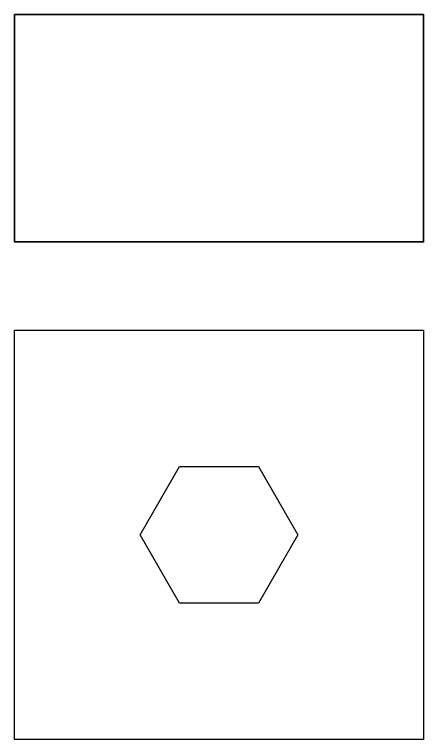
# Model space of a CAD drawing. Header units: millimetres. Extents: x -372 to 413, y -257 to 13.
# Drawn here: x -106.1 to -16.1, y -146 to 13.4 of the extents above; entities that cross this region are included whole.
import ezdxf

# ---------------------------------------------------------------- set-up
doc = ezdxf.new("R2010")
doc.units = ezdxf.units.MM
doc.header["$MEASUREMENT"] = 0
doc.layers.add('Layer 1', color=7, linetype='Continuous')

# ---------------------------------------------------------------- blocks, each defined once
blk = doc.blocks.new('block 3')
at = {"layer": 'Layer 1', "color": 7, "lineweight": 25, "true_color": 0xffffff}
blk.add_lwpolyline([(-106.1, -55.95), (-16.1, -55.95), (-16.1, -145.95), (-106.1, -145.95), (-106.1, -55.95)], dxfattribs=at)
blk = doc.blocks.new('block 4')
at = {"layer": 'Layer 1', "color": 7, "lineweight": 25, "true_color": 0xffffff}
blk.add_lwpolyline([(-43.78, -100.95), (-52.44, -115.95), (-69.77, -115.95), (-78.43, -100.95), (-69.77, -85.95), (-52.44, -85.95), (-43.78, -100.95)], dxfattribs=at)
blk = doc.blocks.new('block 2')
at = {"layer": 'Layer 1'}
for name in ['block 3', 'block 4']:
    blk.add_blockref(name, (0, 0), dxfattribs=at)

msp = doc.modelspace()

# ---------------------------------------------------------------- linework, layer by layer
at = {"layer": 'Layer 1', "color": 7, "lineweight": 35, "true_color": 0xffffff}
msp.add_lwpolyline([(-106.1, 13.44), (-16.1, 13.44), (-16.1, -36.56), (-106.1, -36.56), (-106.1, 13.44)], dxfattribs=at)

# ---------------------------------------------------------------- block references
at = {"layer": 'Layer 1'}
msp.add_blockref('block 2', (0, 0), dxfattribs=at)

doc.saveas('drawing.dxf')
